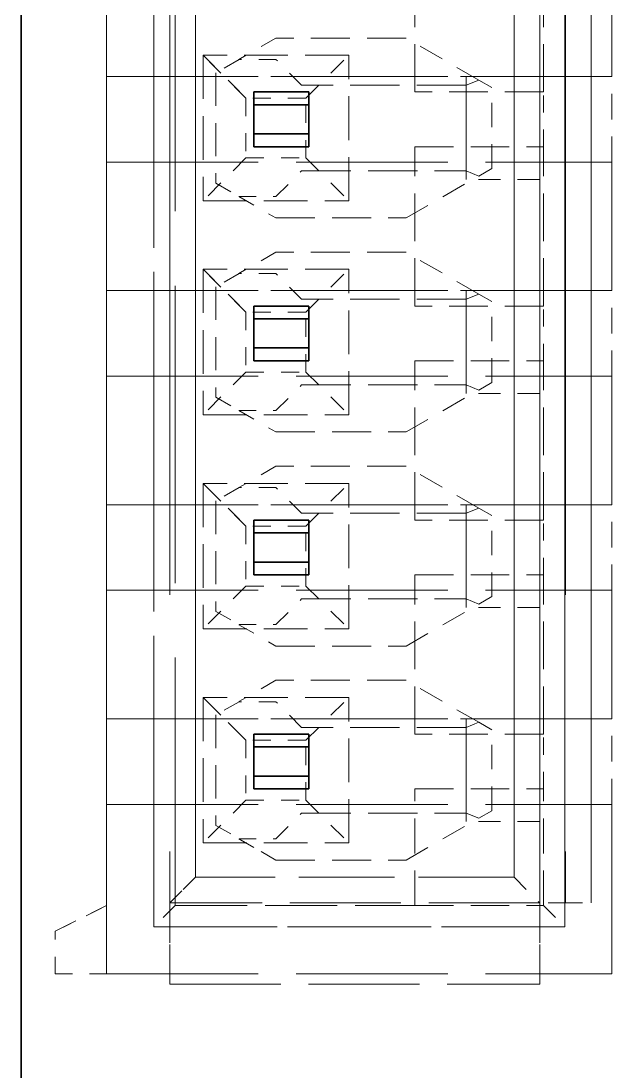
# Model space of a CAD drawing. Extents: x 23 to 417, y 3 to 294.
# Drawn here: x 229.83 to 233.28, y 127.89 to 134.02 of the extents above; entities that cross this region are included whole.
import ezdxf

# ---------------------------------------------------------------- set-up
doc = ezdxf.new("R2010")
doc.units = 0
doc.linetypes.add('DASHED', pattern=[15, 12, -3])
doc.layers.get('0').update_dxf_attribs({"lineweight": 13})

# ---------------------------------------------------------------- blocks, each defined once
blk = doc.blocks.new('BLOCK3528')
at = {"color": 7, "lineweight": 35}
blk.add_line((-81, 48.3), (-81, -50.2), dxfattribs=at)
at = {"color": 7, "linetype": 'DASHED', "lineweight": 13}
for p, q in [((-74.65, 37.75), (-74.65, 6.39)), ((-74.65, 6.39), (-74.65, 37.75)), ((-79.264, 37.269), (-79.264, 6.669)), ((-79.264, 37.269), (-79.264, 6.669)), ((-74.944, 6.669), (-74.944, 37.269)), ((-74.944, 6.669), (-74.944, 37.269)), ((-74.644, 37.269), (-74.644, 6.669)), ((-74.644, 37.269), (-74.644, 6.669)), ((-74.344, 6.669), (-74.344, 37.269)), ((-74.344, 37.269), (-74.344, 6.669)), ((-78.964, 6.969), (-78.964, 36.969)), ((-78.964, 36.969), (-78.964, 6.969)), ((-75.244, 36.969), (-75.244, 6.969)), ((-75.244, 6.969), (-75.244, 36.969))]:
    blk.add_line(p, q, dxfattribs=at)
at = {"color": 7, "linetype": 'DASHED', "lineweight": 13, "ltscale": 0.2895}
blk.add_line((-79.2, 18.22), (-79.2, 6.64), dxfattribs=at)
blk.add_line((-79.2, 18.22), (-79.2, 6.64), dxfattribs=at)
at = {"color": 7, "linetype": 'DASHED', "lineweight": 13, "ltscale": 0.0465}
for p, q in [((-76.4, 16.14), (-76.4, 18)), ((-76.4, 16.14), (-76.4, 18)), ((-74.9, 16.14), (-74.9, 18)), ((-74.9, 16.14), (-74.9, 18)), ((-76.4, 13.64), (-76.4, 15.5)), ((-76.4, 13.64), (-76.4, 15.5)), ((-74.9, 13.64), (-74.9, 15.5)), ((-74.9, 13.64), (-74.9, 15.5)), ((-76.4, 11.14), (-76.4, 13)), ((-76.4, 11.14), (-76.4, 13)), ((-74.9, 11.14), (-74.9, 13)), ((-74.9, 11.14), (-74.9, 13)), ((-76.4, 8.64), (-76.4, 10.5)), ((-76.4, 8.64), (-76.4, 10.5)), ((-74.9, 8.64), (-74.9, 10.5)), ((-74.9, 8.64), (-74.9, 10.5))]:
    blk.add_line(p, q, dxfattribs=at)
at = {"color": 7, "linetype": 'DASHED', "lineweight": 13, "ltscale": 0.0375}
for p, q in [((-80, 16.32), (-80, 17.82)), ((-80, 17.82), (-80, 16.32)), ((-74.1, 16.32), (-74.1, 17.82)), ((-74.1, 17.82), (-74.1, 16.32)), ((-74.9, 16.14), (-76.4, 16.14)), ((-74.9, 16.14), (-76.4, 16.14)), ((-76.4, 15.5), (-74.9, 15.5)), ((-76.4, 15.5), (-74.9, 15.5)), ((-80, 13.82), (-80, 15.32)), ((-80, 15.32), (-80, 13.82)), ((-74.1, 13.82), (-74.1, 15.32)), ((-74.1, 15.32), (-74.1, 13.82)), ((-74.9, 13.64), (-76.4, 13.64)), ((-74.9, 13.64), (-76.4, 13.64)), ((-76.4, 13), (-74.9, 13)), ((-76.4, 13), (-74.9, 13)), ((-80, 11.32), (-80, 12.82)), ((-80, 12.82), (-80, 11.32)), ((-74.1, 11.32), (-74.1, 12.82)), ((-74.1, 12.82), (-74.1, 11.32)), ((-74.9, 11.14), (-76.4, 11.14)), ((-74.9, 11.14), (-76.4, 11.14)), ((-76.4, 10.5), (-74.9, 10.5)), ((-76.4, 10.5), (-74.9, 10.5)), ((-80, 8.82), (-80, 10.32)), ((-80, 10.32), (-80, 8.82)), ((-74.1, 8.82), (-74.1, 10.32)), ((-74.1, 10.32), (-74.1, 8.82)), ((-74.9, 8.64), (-76.4, 8.64)), ((-74.9, 8.64), (-76.4, 8.64)), ((-76.4, 8), (-74.9, 8)), ((-76.4, 8), (-74.9, 8)), ((-76.4, 6.64), (-74.9, 6.64)), ((-76.4, 6.64), (-74.9, 6.64))]:
    blk.add_line(p, q, dxfattribs=at)
at = {"color": 7, "linetype": 'DASHED', "lineweight": 13, "ltscale": 0.28325}
for p, q in [((-79.45, 6.39), (-79.45, 17.72)), ((-79.45, 17.72), (-79.45, 6.39))]:
    blk.add_line(p, q, dxfattribs=at)
at = {"color": 7, "linetype": 'DASHED', "lineweight": 13, "ltscale": 0.012459}
for p, q in [((-78.024, 16.769), (-78.456, 16.52)), ((-78.024, 16.769), (-78.456, 16.52)), ((-78.456, 14.918), (-78.024, 14.669)), ((-78.456, 14.918), (-78.024, 14.669)), ((-78.024, 14.269), (-78.456, 14.02)), ((-78.024, 14.269), (-78.456, 14.02)), ((-78.456, 12.418), (-78.024, 12.169)), ((-78.456, 12.418), (-78.024, 12.169)), ((-78.024, 11.769), (-78.456, 11.52)), ((-78.024, 11.769), (-78.456, 11.52)), ((-78.456, 9.918), (-78.024, 9.669)), ((-78.456, 9.918), (-78.024, 9.669)), ((-78.024, 9.269), (-78.456, 9.02)), ((-78.024, 9.269), (-78.456, 9.02)), ((-78.024, 7.169), (-78.456, 7.418)), ((-78.456, 7.418), (-78.024, 7.169))]:
    blk.add_line(p, q, dxfattribs=at)
at = {"color": 7, "linetype": 'DASHED', "lineweight": 13, "ltscale": 0.038}
for p, q in [((-76.504, 16.769), (-78.024, 16.769)), ((-76.504, 16.769), (-78.024, 16.769)), ((-78.024, 14.669), (-76.504, 14.669)), ((-78.024, 14.669), (-76.504, 14.669)), ((-76.504, 14.269), (-78.024, 14.269)), ((-76.504, 14.269), (-78.024, 14.269)), ((-78.024, 12.169), (-76.504, 12.169)), ((-78.024, 12.169), (-76.504, 12.169)), ((-76.504, 11.769), (-78.024, 11.769)), ((-76.504, 11.769), (-78.024, 11.769)), ((-78.024, 9.669), (-76.504, 9.669)), ((-78.024, 9.669), (-76.504, 9.669)), ((-76.504, 9.269), (-78.024, 9.269)), ((-76.504, 9.269), (-78.024, 9.269)), ((-78.024, 7.169), (-76.504, 7.169)), ((-78.024, 7.169), (-76.504, 7.169))]:
    blk.add_line(p, q, dxfattribs=at)
at = {"color": 7, "linetype": 'DASHED', "lineweight": 13, "ltscale": 0.024484}
for p, q in [((-75.656, 16.279), (-76.504, 16.769)), ((-75.656, 16.279), (-76.504, 16.769)), ((-76.504, 14.669), (-75.656, 15.158)), ((-76.504, 14.669), (-75.656, 15.158)), ((-75.656, 13.779), (-76.504, 14.269)), ((-75.656, 13.779), (-76.504, 14.269)), ((-76.504, 12.169), (-75.656, 12.658)), ((-76.504, 12.169), (-75.656, 12.658)), ((-75.656, 11.279), (-76.504, 11.769)), ((-75.656, 11.279), (-76.504, 11.769)), ((-76.504, 9.669), (-75.656, 10.158)), ((-76.504, 9.669), (-75.656, 10.158)), ((-75.656, 8.779), (-76.504, 9.269)), ((-75.656, 8.779), (-76.504, 9.269)), ((-76.504, 7.169), (-75.656, 7.658)), ((-76.504, 7.169), (-75.656, 7.658))]:
    blk.add_line(p, q, dxfattribs=at)
at = {"color": 7, "linetype": 'DASHED', "lineweight": 13, "ltscale": 0.0425}
for p, q in [((-77.174, 16.569), (-78.874, 16.569)), ((-78.874, 16.569), (-78.874, 14.869)), ((-77.174, 16.569), (-78.874, 16.569)), ((-78.874, 16.569), (-78.874, 14.869)), ((-77.174, 14.869), (-77.174, 16.569)), ((-77.174, 14.869), (-77.174, 16.569)), ((-78.874, 14.869), (-77.174, 14.869)), ((-78.874, 14.869), (-77.174, 14.869)), ((-77.174, 14.069), (-78.874, 14.069)), ((-78.874, 14.069), (-78.874, 12.369)), ((-77.174, 14.069), (-78.874, 14.069)), ((-78.874, 14.069), (-78.874, 12.369)), ((-77.174, 12.369), (-77.174, 14.069)), ((-77.174, 12.369), (-77.174, 14.069)), ((-78.874, 12.369), (-77.174, 12.369)), ((-78.874, 12.369), (-77.174, 12.369)), ((-77.174, 11.569), (-78.874, 11.569)), ((-78.874, 11.569), (-78.874, 9.869)), ((-77.174, 11.569), (-78.874, 11.569)), ((-78.874, 11.569), (-78.874, 9.869)), ((-77.174, 9.869), (-77.174, 11.569)), ((-77.174, 9.869), (-77.174, 11.569)), ((-78.874, 9.869), (-77.174, 9.869)), ((-78.874, 9.869), (-77.174, 9.869)), ((-77.174, 9.069), (-78.874, 9.069)), ((-78.874, 9.069), (-78.874, 7.369)), ((-77.174, 9.069), (-78.874, 9.069)), ((-78.874, 9.069), (-78.874, 7.369)), ((-77.174, 7.369), (-77.174, 9.069)), ((-77.174, 7.369), (-77.174, 9.069)), ((-78.874, 7.369), (-77.174, 7.369)), ((-78.874, 7.369), (-77.174, 7.369))]:
    blk.add_line(p, q, dxfattribs=at)
at = {"color": 7, "linetype": 'DASHED', "lineweight": 13, "ltscale": 0.017678}
for p, q in [((-78.874, 16.569), (-78.374, 16.069)), ((-78.374, 16.069), (-78.874, 16.569)), ((-77.674, 16.069), (-77.174, 16.569)), ((-77.674, 16.069), (-77.174, 16.569)), ((-78.374, 15.369), (-78.874, 14.869)), ((-78.374, 15.369), (-78.874, 14.869)), ((-77.674, 15.369), (-77.174, 14.869)), ((-77.674, 15.369), (-77.174, 14.869)), ((-78.874, 14.069), (-78.374, 13.569)), ((-78.374, 13.569), (-78.874, 14.069)), ((-77.674, 13.569), (-77.174, 14.069)), ((-77.674, 13.569), (-77.174, 14.069)), ((-78.374, 12.869), (-78.874, 12.369)), ((-78.374, 12.869), (-78.874, 12.369)), ((-77.674, 12.869), (-77.174, 12.369)), ((-77.674, 12.869), (-77.174, 12.369)), ((-78.874, 11.569), (-78.374, 11.069)), ((-78.374, 11.069), (-78.874, 11.569)), ((-77.674, 11.069), (-77.174, 11.569)), ((-77.674, 11.069), (-77.174, 11.569)), ((-78.374, 10.369), (-78.874, 9.869)), ((-78.374, 10.369), (-78.874, 9.869)), ((-77.674, 10.369), (-77.174, 9.869)), ((-77.674, 10.369), (-77.174, 9.869)), ((-78.874, 9.069), (-78.374, 8.569)), ((-78.374, 8.569), (-78.874, 9.069)), ((-77.674, 8.569), (-77.174, 9.069)), ((-77.674, 8.569), (-77.174, 9.069)), ((-78.374, 7.869), (-78.874, 7.369)), ((-78.374, 7.869), (-78.874, 7.369)), ((-77.674, 7.869), (-77.174, 7.369)), ((-77.674, 7.869), (-77.174, 7.369))]:
    blk.add_line(p, q, dxfattribs=at)
at = {"color": 7, "linetype": 'DASHED', "lineweight": 13, "ltscale": 0.007783}
for p, q in [((-78.454, 16.519), (-78.724, 16.364)), ((-78.454, 16.519), (-78.724, 16.364)), ((-78.724, 15.074), (-78.454, 14.919)), ((-78.724, 15.074), (-78.454, 14.919)), ((-78.454, 14.019), (-78.724, 13.864)), ((-78.454, 14.019), (-78.724, 13.864)), ((-78.724, 12.574), (-78.454, 12.419)), ((-78.724, 12.574), (-78.454, 12.419)), ((-78.454, 11.519), (-78.724, 11.364)), ((-78.454, 11.519), (-78.724, 11.364)), ((-78.724, 10.074), (-78.454, 9.919)), ((-78.724, 10.074), (-78.454, 9.919)), ((-78.454, 9.019), (-78.724, 8.864)), ((-78.454, 9.019), (-78.724, 8.864)), ((-78.724, 7.574), (-78.454, 7.419)), ((-78.724, 7.574), (-78.454, 7.419))]:
    blk.add_line(p, q, dxfattribs=at)
at = {"color": 7, "linetype": 'DASHED', "lineweight": 13, "ltscale": 0.01075}
for p, q in [((-78.024, 16.519), (-78.454, 16.519)), ((-78.024, 16.519), (-78.454, 16.519)), ((-78.454, 14.919), (-78.024, 14.919)), ((-78.454, 14.919), (-78.024, 14.919)), ((-78.024, 14.019), (-78.454, 14.019)), ((-78.024, 14.019), (-78.454, 14.019)), ((-78.454, 12.419), (-78.024, 12.419)), ((-78.454, 12.419), (-78.024, 12.419)), ((-78.024, 11.519), (-78.454, 11.519)), ((-78.024, 11.519), (-78.454, 11.519)), ((-78.454, 9.919), (-78.024, 9.919)), ((-78.454, 9.919), (-78.024, 9.919)), ((-78.024, 9.019), (-78.454, 9.019)), ((-78.024, 9.019), (-78.454, 9.019)), ((-78.454, 7.419), (-78.024, 7.419)), ((-78.454, 7.419), (-78.024, 7.419))]:
    blk.add_line(p, q, dxfattribs=at)
at = {"color": 7, "linetype": 'DASHED', "lineweight": 13, "ltscale": 0.010607}
for p, q in [((-77.724, 16.219), (-78.024, 16.519)), ((-77.724, 16.219), (-78.024, 16.519)), ((-78.024, 14.919), (-77.724, 15.219)), ((-78.024, 14.919), (-77.724, 15.219)), ((-77.724, 13.719), (-78.024, 14.019)), ((-77.724, 13.719), (-78.024, 14.019)), ((-78.024, 12.419), (-77.724, 12.719)), ((-78.024, 12.419), (-77.724, 12.719)), ((-77.724, 11.219), (-78.024, 11.519)), ((-77.724, 11.219), (-78.024, 11.519)), ((-78.024, 9.919), (-77.724, 10.219)), ((-78.024, 9.919), (-77.724, 10.219)), ((-77.724, 8.719), (-78.024, 9.019)), ((-77.724, 8.719), (-78.024, 9.019)), ((-78.024, 7.419), (-77.724, 7.719)), ((-78.024, 7.419), (-77.724, 7.719)), ((-79.264, 6.669), (-78.964, 6.969)), ((-78.964, 6.969), (-79.264, 6.669)), ((-75.244, 6.969), (-74.944, 6.669)), ((-75.244, 6.969), (-74.944, 6.669))]:
    blk.add_line(p, q, dxfattribs=at)
at = {"color": 7, "linetype": 'DASHED', "lineweight": 13, "ltscale": 0.025}
for p, q in [((-80, 16.32), (-80, 15.32)), ((-80, 15.32), (-80, 16.32)), ((-74.1, 15.32), (-74.1, 16.32)), ((-74.1, 15.32), (-74.1, 16.32)), ((-75.804, 15.219), (-75.804, 16.219)), ((-75.804, 16.219), (-75.804, 15.219)), ((-80, 13.82), (-80, 12.82)), ((-80, 12.82), (-80, 13.82)), ((-74.1, 12.82), (-74.1, 13.82)), ((-74.1, 12.82), (-74.1, 13.82)), ((-75.804, 12.719), (-75.804, 13.719)), ((-75.804, 13.719), (-75.804, 12.719)), ((-80, 11.32), (-80, 10.32)), ((-80, 10.32), (-80, 11.32)), ((-74.1, 10.32), (-74.1, 11.32)), ((-74.1, 10.32), (-74.1, 11.32)), ((-75.804, 10.219), (-75.804, 11.219)), ((-75.804, 11.219), (-75.804, 10.219)), ((-80, 8.82), (-80, 7.82)), ((-80, 7.82), (-80, 8.82)), ((-75.804, 7.719), (-75.804, 8.719)), ((-75.804, 8.719), (-75.804, 7.719)), ((-74.1, 7.82), (-74.1, 8.82)), ((-74.1, 7.82), (-74.1, 8.82))]:
    blk.add_line(p, q, dxfattribs=at)
at = {"color": 7, "linetype": 'DASHED', "lineweight": 13, "ltscale": 0.1475}
for p, q in [((-74.1, 16.32), (-80, 16.32)), ((-80, 16.32), (-74.1, 16.32)), ((-80, 15.32), (-74.1, 15.32)), ((-80, 15.32), (-74.1, 15.32)), ((-74.1, 13.82), (-80, 13.82)), ((-80, 13.82), (-74.1, 13.82)), ((-80, 12.82), (-74.1, 12.82)), ((-80, 12.82), (-74.1, 12.82)), ((-74.1, 11.32), (-80, 11.32)), ((-80, 11.32), (-74.1, 11.32)), ((-80, 10.32), (-74.1, 10.32)), ((-80, 10.32), (-74.1, 10.32)), ((-74.1, 8.82), (-80, 8.82)), ((-80, 8.82), (-74.1, 8.82)), ((-80, 7.82), (-74.1, 7.82)), ((-80, 7.82), (-74.1, 7.82)), ((-80, 5.84), (-74.1, 5.84)), ((-80, 5.84), (-74.1, 5.84))]:
    blk.add_line(p, q, dxfattribs=at)
at = {"color": 7, "linetype": 'DASHED', "lineweight": 13, "ltscale": 0.03225}
for p, q in [((-78.724, 16.364), (-78.724, 15.074)), ((-78.724, 16.364), (-78.724, 15.074)), ((-78.724, 13.864), (-78.724, 12.574)), ((-78.724, 13.864), (-78.724, 12.574)), ((-78.724, 11.364), (-78.724, 10.074)), ((-78.724, 11.364), (-78.724, 10.074)), ((-78.724, 8.864), (-78.724, 7.574)), ((-78.724, 8.864), (-78.724, 7.574))]:
    blk.add_line(p, q, dxfattribs=at)
at = {"color": 7, "linetype": 'DASHED', "lineweight": 13, "ltscale": 0.0025}
for p, q in [((-75.804, 16.319), (-75.804, 16.219)), ((-75.804, 16.319), (-75.804, 16.219)), ((-75.804, 15.219), (-75.804, 15.119)), ((-75.804, 15.219), (-75.804, 15.119)), ((-75.804, 13.819), (-75.804, 13.719)), ((-75.804, 13.819), (-75.804, 13.719)), ((-75.804, 12.719), (-75.804, 12.619)), ((-75.804, 12.719), (-75.804, 12.619)), ((-75.804, 11.319), (-75.804, 11.219)), ((-75.804, 11.319), (-75.804, 11.219)), ((-75.804, 10.219), (-75.804, 10.119)), ((-75.804, 10.219), (-75.804, 10.119)), ((-75.804, 8.819), (-75.804, 8.719)), ((-75.804, 8.819), (-75.804, 8.719)), ((-75.804, 7.719), (-75.804, 7.619)), ((-75.804, 7.719), (-75.804, 7.619))]:
    blk.add_line(p, q, dxfattribs=at)
at = {"color": 7, "linetype": 'DASHED', "lineweight": 13, "ltscale": 0.048}
for p, q in [((-75.804, 16.219), (-77.724, 16.219)), ((-75.804, 16.219), (-77.724, 16.219)), ((-77.724, 15.219), (-75.804, 15.219)), ((-77.724, 15.219), (-75.804, 15.219)), ((-75.804, 13.719), (-77.724, 13.719)), ((-75.804, 13.719), (-77.724, 13.719)), ((-77.724, 12.719), (-75.804, 12.719)), ((-77.724, 12.719), (-75.804, 12.719)), ((-75.804, 11.219), (-77.724, 11.219)), ((-75.804, 11.219), (-77.724, 11.219)), ((-77.724, 10.219), (-75.804, 10.219)), ((-77.724, 10.219), (-75.804, 10.219)), ((-75.804, 8.719), (-77.724, 8.719)), ((-75.804, 8.719), (-77.724, 8.719)), ((-77.724, 7.719), (-75.804, 7.719)), ((-77.724, 7.719), (-75.804, 7.719))]:
    blk.add_line(p, q, dxfattribs=at)
at = {"color": 7, "linetype": 'DASHED', "lineweight": 13, "ltscale": 0.003997}
for p, q in [((-75.804, 16.219), (-75.656, 16.279)), ((-75.804, 16.219), (-75.656, 16.279)), ((-75.804, 15.219), (-75.656, 15.158)), ((-75.804, 15.219), (-75.656, 15.158)), ((-75.804, 13.719), (-75.656, 13.779)), ((-75.804, 13.719), (-75.656, 13.779)), ((-75.804, 12.719), (-75.656, 12.658)), ((-75.804, 12.719), (-75.656, 12.658)), ((-75.804, 11.219), (-75.656, 11.279)), ((-75.804, 11.219), (-75.656, 11.279)), ((-75.804, 10.219), (-75.656, 10.158)), ((-75.804, 10.219), (-75.656, 10.158)), ((-75.804, 8.719), (-75.656, 8.779)), ((-75.804, 8.719), (-75.656, 8.779)), ((-75.804, 7.719), (-75.656, 7.658)), ((-75.804, 7.719), (-75.656, 7.658))]:
    blk.add_line(p, q, dxfattribs=at)
at = {"color": 7, "linetype": 'DASHED', "lineweight": 13, "ltscale": 0.004379}
for p, q in [((-75.504, 16.192), (-75.656, 16.279)), ((-75.504, 16.192), (-75.656, 16.279)), ((-75.504, 15.246), (-75.656, 15.158)), ((-75.504, 15.246), (-75.656, 15.158)), ((-75.504, 13.692), (-75.656, 13.779)), ((-75.504, 13.692), (-75.656, 13.779)), ((-75.504, 12.746), (-75.656, 12.658)), ((-75.504, 12.746), (-75.656, 12.658)), ((-75.504, 11.192), (-75.656, 11.279)), ((-75.504, 11.192), (-75.656, 11.279)), ((-75.504, 10.246), (-75.656, 10.158)), ((-75.504, 10.246), (-75.656, 10.158)), ((-75.504, 8.692), (-75.656, 8.779)), ((-75.656, 8.779), (-75.504, 8.692)), ((-75.656, 7.658), (-75.504, 7.746)), ((-75.656, 7.658), (-75.504, 7.746))]:
    blk.add_line(p, q, dxfattribs=at)
at = {"color": 7, "linetype": 'DASHED', "lineweight": 13, "ltscale": 0.023653}
for p, q in [((-75.504, 15.246), (-75.504, 16.192)), ((-75.504, 15.246), (-75.504, 16.192)), ((-75.504, 12.746), (-75.504, 13.692)), ((-75.504, 12.746), (-75.504, 13.692)), ((-75.504, 10.246), (-75.504, 11.192)), ((-75.504, 10.246), (-75.504, 11.192)), ((-75.504, 7.746), (-75.504, 8.692)), ((-75.504, 7.746), (-75.504, 8.692))]:
    blk.add_line(p, q, dxfattribs=at)
at = {"color": 7, "linetype": 'DASHED', "lineweight": 13, "ltscale": 0.0175}
for p, q in [((-77.674, 16.069), (-78.374, 16.069)), ((-78.374, 16.069), (-78.374, 15.369)), ((-77.674, 16.069), (-78.374, 16.069)), ((-78.374, 16.069), (-78.374, 15.369)), ((-77.674, 15.369), (-77.674, 16.069)), ((-77.674, 15.369), (-77.674, 16.069)), ((-78.374, 15.369), (-77.674, 15.369)), ((-78.374, 15.369), (-77.674, 15.369)), ((-77.674, 13.569), (-78.374, 13.569)), ((-78.374, 13.569), (-78.374, 12.869)), ((-77.674, 13.569), (-78.374, 13.569)), ((-78.374, 13.569), (-78.374, 12.869)), ((-77.674, 12.869), (-77.674, 13.569)), ((-77.674, 12.869), (-77.674, 13.569)), ((-78.374, 12.869), (-77.674, 12.869)), ((-78.374, 12.869), (-77.674, 12.869)), ((-77.674, 11.069), (-78.374, 11.069)), ((-78.374, 11.069), (-78.374, 10.369)), ((-77.674, 11.069), (-78.374, 11.069)), ((-78.374, 11.069), (-78.374, 10.369)), ((-77.674, 10.369), (-77.674, 11.069)), ((-77.674, 10.369), (-77.674, 11.069)), ((-78.374, 10.369), (-77.674, 10.369)), ((-78.374, 10.369), (-77.674, 10.369)), ((-77.674, 8.569), (-78.374, 8.569)), ((-78.374, 8.569), (-78.374, 7.869)), ((-77.674, 8.569), (-78.374, 8.569)), ((-78.374, 8.569), (-78.374, 7.869)), ((-77.674, 7.869), (-77.674, 8.569)), ((-77.674, 7.869), (-77.674, 8.569)), ((-78.374, 7.869), (-77.674, 7.869)), ((-78.374, 7.869), (-77.674, 7.869))]:
    blk.add_line(p, q, dxfattribs=at)
at = {"color": 7, "lineweight": 35, "ltscale": 0.016}
for p, q in [((-77.64, 16.14), (-78.28, 16.14)), ((-78.28, 16.14), (-77.64, 16.14)), ((-78.28, 15.99), (-77.64, 15.99)), ((-78.28, 15.99), (-77.64, 15.99)), ((-78.28, 15.65), (-77.64, 15.65)), ((-78.28, 15.65), (-77.64, 15.65)), ((-77.64, 15.5), (-78.28, 15.5)), ((-78.28, 15.5), (-77.64, 15.5)), ((-77.64, 13.64), (-78.28, 13.64)), ((-78.28, 13.64), (-77.64, 13.64)), ((-78.28, 13.49), (-77.64, 13.49)), ((-78.28, 13.49), (-77.64, 13.49)), ((-78.28, 13.15), (-77.64, 13.15)), ((-78.28, 13.15), (-77.64, 13.15)), ((-77.64, 13), (-78.28, 13)), ((-78.28, 13), (-77.64, 13)), ((-77.64, 11.14), (-78.28, 11.14)), ((-78.28, 11.14), (-77.64, 11.14)), ((-78.28, 10.99), (-77.64, 10.99)), ((-78.28, 10.99), (-77.64, 10.99)), ((-78.28, 10.65), (-77.64, 10.65)), ((-78.28, 10.65), (-77.64, 10.65)), ((-77.64, 10.5), (-78.28, 10.5)), ((-78.28, 10.5), (-77.64, 10.5)), ((-77.64, 8.64), (-78.28, 8.64)), ((-78.28, 8.64), (-77.64, 8.64)), ((-78.28, 8.49), (-77.64, 8.49)), ((-78.28, 8.49), (-77.64, 8.49)), ((-78.28, 8.15), (-77.64, 8.15)), ((-78.28, 8.15), (-77.64, 8.15)), ((-77.64, 8), (-78.28, 8)), ((-78.28, 8), (-77.64, 8))]:
    blk.add_line(p, q, dxfattribs=at)
at = {"color": 7, "lineweight": 35, "ltscale": 0.00375}
for p, q in [((-78.28, 16.14), (-78.28, 15.99)), ((-78.28, 16.14), (-78.28, 15.99)), ((-77.64, 15.99), (-77.64, 16.14)), ((-77.64, 16.14), (-77.64, 15.99)), ((-78.28, 15.65), (-78.28, 15.5)), ((-78.28, 15.65), (-78.28, 15.5)), ((-77.64, 15.5), (-77.64, 15.65)), ((-77.64, 15.65), (-77.64, 15.5)), ((-78.28, 13.64), (-78.28, 13.49)), ((-78.28, 13.64), (-78.28, 13.49)), ((-77.64, 13.49), (-77.64, 13.64)), ((-77.64, 13.64), (-77.64, 13.49)), ((-78.28, 13.15), (-78.28, 13)), ((-78.28, 13.15), (-78.28, 13)), ((-77.64, 13), (-77.64, 13.15)), ((-77.64, 13.15), (-77.64, 13)), ((-78.28, 11.14), (-78.28, 10.99)), ((-78.28, 11.14), (-78.28, 10.99)), ((-77.64, 10.99), (-77.64, 11.14)), ((-77.64, 11.14), (-77.64, 10.99)), ((-78.28, 10.65), (-78.28, 10.5)), ((-78.28, 10.65), (-78.28, 10.5)), ((-77.64, 10.5), (-77.64, 10.65)), ((-77.64, 10.65), (-77.64, 10.5)), ((-78.28, 8.64), (-78.28, 8.49)), ((-78.28, 8.64), (-78.28, 8.49)), ((-77.64, 8.49), (-77.64, 8.64)), ((-77.64, 8.64), (-77.64, 8.49)), ((-78.28, 8.15), (-78.28, 8)), ((-78.28, 8.15), (-78.28, 8)), ((-77.64, 8), (-77.64, 8.15)), ((-77.64, 8.15), (-77.64, 8))]:
    blk.add_line(p, q, dxfattribs=at)
at = {"color": 7, "linetype": 'DASHED', "lineweight": 13, "ltscale": 0.016}
for p, q in [((-74.9, 15.5), (-74.9, 16.14)), ((-74.9, 15.5), (-74.9, 16.14)), ((-77.64, 15.99), (-78.28, 15.99)), ((-78.28, 15.99), (-77.64, 15.99)), ((-77.64, 15.65), (-78.28, 15.65)), ((-78.28, 15.65), (-77.64, 15.65)), ((-74.9, 13), (-74.9, 13.64)), ((-74.9, 13), (-74.9, 13.64)), ((-77.64, 13.49), (-78.28, 13.49)), ((-78.28, 13.49), (-77.64, 13.49)), ((-77.64, 13.15), (-78.28, 13.15)), ((-78.28, 13.15), (-77.64, 13.15)), ((-74.9, 10.5), (-74.9, 11.14)), ((-74.9, 10.5), (-74.9, 11.14)), ((-77.64, 10.99), (-78.28, 10.99)), ((-78.28, 10.99), (-77.64, 10.99)), ((-77.64, 10.65), (-78.28, 10.65)), ((-78.28, 10.65), (-77.64, 10.65)), ((-74.9, 8), (-74.9, 8.64)), ((-74.9, 8), (-74.9, 8.64)), ((-77.64, 8.49), (-78.28, 8.49)), ((-78.28, 8.49), (-77.64, 8.49)), ((-77.64, 8.15), (-78.28, 8.15)), ((-78.28, 8.15), (-77.64, 8.15))]:
    blk.add_line(p, q, dxfattribs=at)
at = {"color": 7, "lineweight": 35, "ltscale": 0.0085}
for p, q in [((-78.28, 15.99), (-78.28, 15.65)), ((-78.28, 15.99), (-78.28, 15.65)), ((-77.64, 15.65), (-77.64, 15.99)), ((-77.64, 15.99), (-77.64, 15.65)), ((-78.28, 13.49), (-78.28, 13.15)), ((-78.28, 13.49), (-78.28, 13.15)), ((-77.64, 13.15), (-77.64, 13.49)), ((-77.64, 13.49), (-77.64, 13.15)), ((-78.28, 10.99), (-78.28, 10.65)), ((-78.28, 10.99), (-78.28, 10.65)), ((-77.64, 10.65), (-77.64, 10.99)), ((-77.64, 10.99), (-77.64, 10.65)), ((-78.28, 8.49), (-78.28, 8.15)), ((-78.28, 8.49), (-78.28, 8.15)), ((-77.64, 8.15), (-77.64, 8.49)), ((-77.64, 8.49), (-77.64, 8.15))]:
    blk.add_line(p, q, dxfattribs=at)
at = {"color": 7, "linetype": 'DASHED', "lineweight": 13, "ltscale": 0.0215}
for p, q in [((-74.944, 15.119), (-75.804, 15.119)), ((-74.944, 15.119), (-75.804, 15.119)), ((-74.944, 12.619), (-75.804, 12.619)), ((-74.944, 12.619), (-75.804, 12.619)), ((-74.944, 10.119), (-75.804, 10.119)), ((-74.944, 10.119), (-75.804, 10.119)), ((-74.944, 7.619), (-75.804, 7.619)), ((-74.944, 7.619), (-75.804, 7.619))]:
    blk.add_line(p, q, dxfattribs=at)
at = {"color": 7, "linetype": 'DASHED', "lineweight": 13, "ltscale": 0.034}
for p, q in [((-76.4, 6.64), (-76.4, 8)), ((-76.4, 6.64), (-76.4, 8)), ((-74.9, 6.64), (-74.9, 8)), ((-74.9, 6.64), (-74.9, 8))]:
    blk.add_line(p, q, dxfattribs=at)
at = {"color": 7, "linetype": 'DASHED', "lineweight": 13, "ltscale": 0.0495}
for p, q in [((-80, 5.84), (-80, 7.82)), ((-80, 7.82), (-80, 5.84)), ((-74.1, 5.84), (-74.1, 7.82)), ((-74.1, 7.82), (-74.1, 5.84))]:
    blk.add_line(p, q, dxfattribs=at)
at = {"color": 7, "linetype": 'DASHED', "lineweight": 13, "ltscale": 0.093}
blk.add_line((-75.244, 6.969), (-78.964, 6.969), dxfattribs=at)
blk.add_line((-75.244, 6.969), (-78.964, 6.969), dxfattribs=at)
at = {"color": 7, "linetype": 'DASHED', "lineweight": 13, "ltscale": 0.016771}
for p, q in [((-80, 6.64), (-80.6, 6.34)), ((-80.6, 6.34), (-80, 6.64))]:
    blk.add_line(p, q, dxfattribs=at)
at = {"color": 7, "linetype": 'DASHED', "lineweight": 13, "ltscale": 0.008839}
for p, q in [((-79.2, 6.64), (-79.45, 6.39)), ((-79.2, 6.64), (-79.45, 6.39)), ((-74.9, 6.64), (-74.65, 6.39)), ((-74.9, 6.64), (-74.65, 6.39))]:
    blk.add_line(p, q, dxfattribs=at)
at = {"color": 7, "linetype": 'DASHED', "lineweight": 13, "ltscale": 0.02375}
for p, q in [((-79.264, 5.719), (-79.264, 6.669)), ((-79.264, 6.669), (-79.264, 5.719)), ((-74.944, 5.719), (-74.944, 6.669)), ((-74.944, 6.669), (-74.944, 5.719))]:
    blk.add_line(p, q, dxfattribs=at)
at = {"color": 7, "linetype": 'DASHED', "lineweight": 13, "ltscale": 0.108}
for p, q in [((-74.944, 6.669), (-79.264, 6.669)), ((-74.944, 6.669), (-79.264, 6.669)), ((-79.264, 5.719), (-74.944, 5.719)), ((-79.264, 5.719), (-74.944, 5.719))]:
    blk.add_line(p, q, dxfattribs=at)
at = {"color": 7, "linetype": 'DASHED', "lineweight": 13, "ltscale": 0.07}
blk.add_line((-79.2, 6.64), (-76.4, 6.64), dxfattribs=at)
blk.add_line((-79.2, 6.64), (-76.4, 6.64), dxfattribs=at)
at = {"color": 7, "linetype": 'DASHED', "lineweight": 13, "ltscale": 0.0075}
for q in [(-74.944, 6.669), (-74.944, 6.669), (-74.344, 6.669), (-74.344, 6.669)]:
    blk.add_line((-74.644, 6.669), q, dxfattribs=at)
at = {"color": 7, "linetype": 'DASHED', "lineweight": 13, "ltscale": 0.12}
for p, q in [((-74.65, 6.39), (-79.45, 6.39)), ((-79.45, 6.39), (-74.65, 6.39))]:
    blk.add_line(p, q, dxfattribs=at)
at = {"color": 7, "linetype": 'DASHED', "lineweight": 13, "ltscale": 0.0125}
blk.add_line((-80.6, 5.84), (-80.6, 6.34), dxfattribs=at)
blk.add_line((-80.6, 5.84), (-80.6, 6.34), dxfattribs=at)
at = {"color": 7, "linetype": 'DASHED', "lineweight": 13, "ltscale": 0.015}
blk.add_line((-80, 5.84), (-80.6, 5.84), dxfattribs=at)
blk.add_line((-80, 5.84), (-80.6, 5.84), dxfattribs=at)

msp = doc.modelspace()

# ---------------------------------------------------------------- block references
at = {"lineweight": 0, "xscale": 0.5, "yscale": 0.5, "zscale": 0.5}
msp.add_blockref('BLOCK3528', (270.3286, 125.5377), dxfattribs=at)

doc.saveas('drawing.dxf')
